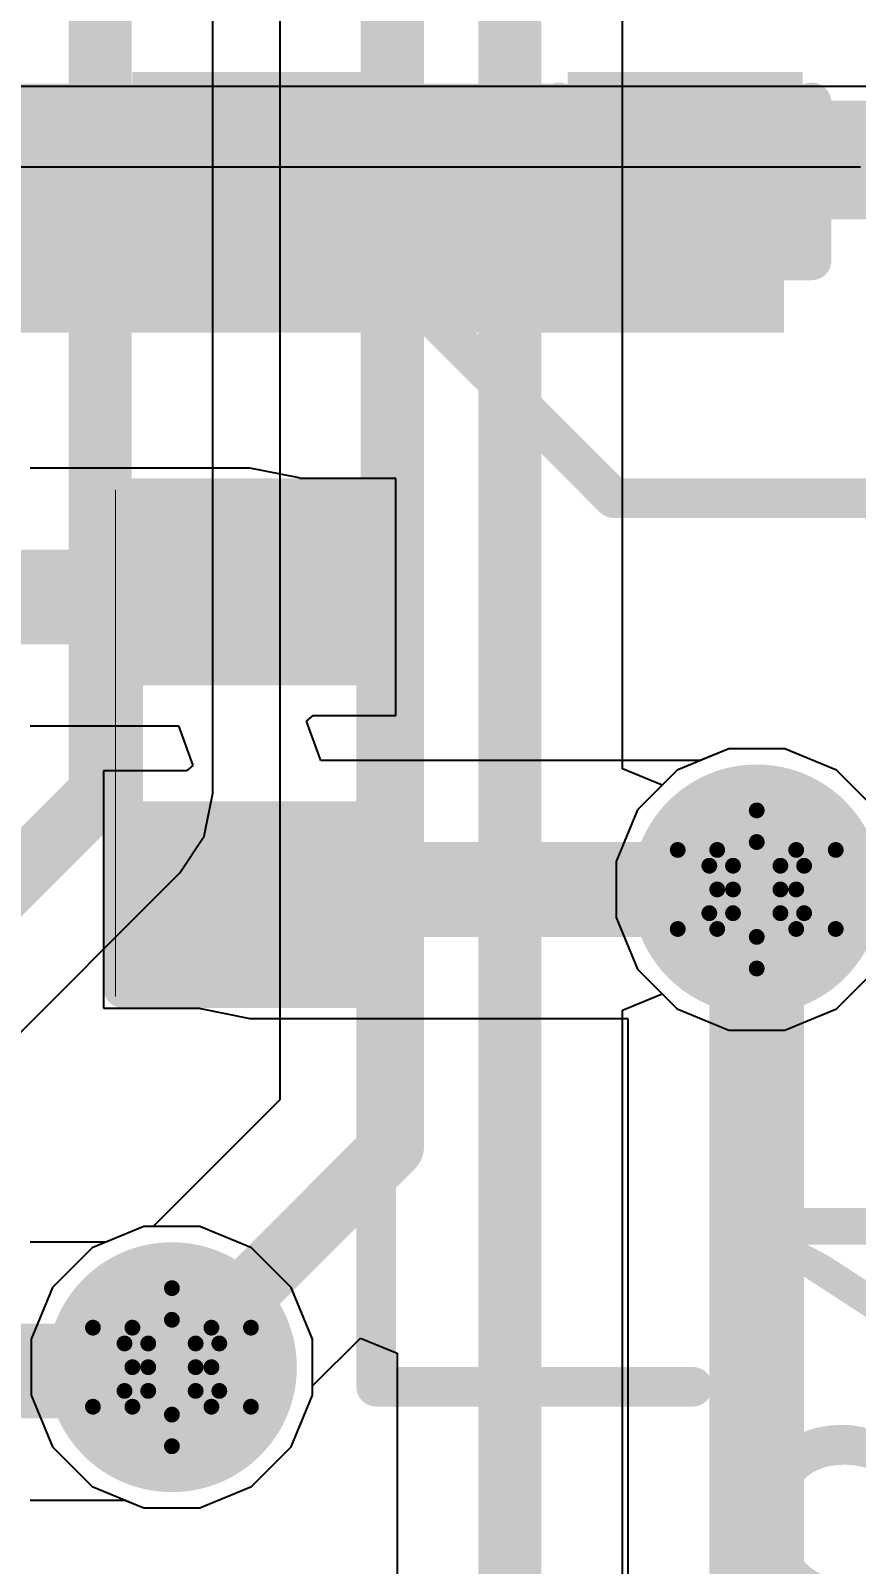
# Model space of a CAD drawing. Header units: inches. Extents: x -2.7 to 10.9, y -2.9 to 7.4.
# Drawn here: x 2.3922 to 2.4967, y 0.3895 to 0.5836 of the extents above; entities that cross this region are included whole.
import ezdxf

# ---------------------------------------------------------------- set-up
doc = ezdxf.new("R2010")
doc.units = ezdxf.units.IN
doc.header["$MEASUREMENT"] = 0
for name, color, linetype in [('Board Outline', 216, 'Continuous'), ('Bottom Layer', 5, 'Continuous'), ('Bottom Solder', 6, 'Continuous'), ('Drill Drawing', 1, 'Continuous'), ('Layer 2', 16, 'Continuous'), ('Layer 3', 76, 'Continuous'), ('Top Layer', 1, 'Continuous'), ('Top Overlay', 2, 'Continuous'), ('Top Paste', 8, 'Continuous'), ('Top Solder', 216, 'Continuous'), ('Via Holes', 16, 'Continuous')]:
    doc.layers.add(name, color=color, linetype=linetype)
doc.styles.add('Arial', font='', dxfattribs={"height": 0.2})
doc.styles.get('Arial').set_extended_font_data('Arial')

# ---------------------------------------------------------------- blocks, each defined once
blk = doc.blocks.new('R___0402_190')
at = {"layer": 'Top Layer'}
for points in [[(-0.0275, -0.0125), (-0.0275, 0.0125), (-0.0095, 0.0125), (-0.0095, -0.0125)], [(0.0095, -0.0125), (0.0095, 0.0125), (0.0275, 0.0125), (0.0275, -0.0125)]]:
    blk.add_hatch(color=1, dxfattribs=at).paths.add_polyline_path(points)
at = {"layer": 'Top Paste'}
for points in [[(-0.0275, -0.0125), (-0.0275, 0.0125), (-0.0095, 0.0125), (-0.0095, -0.0125)], [(0.0095, -0.0125), (0.0095, 0.0125), (0.0275, 0.0125), (0.0275, -0.0125)]]:
    blk.add_hatch(color=8, dxfattribs=at).paths.add_polyline_path(points)
at = {"layer": 'Top Solder'}
for points in [[(-0.02967, -0.01467), (-0.02967, 0.01467), (-0.00733, 0.01467), (-0.00733, -0.01467)], [(0.00733, -0.01467), (0.00733, 0.01467), (0.02967, 0.01467), (0.02967, -0.01467)]]:
    blk.add_hatch(color=216, dxfattribs=at).paths.add_polyline_path(points)
at = {"layer": 'Top Overlay'}
for points in [[(0.031, 0.016, 0.005, 0.005, 0), (-0.031, 0.016, 0.005, 0.005, 0)], [(-0.031, -0.016, 0.005, 0.005, 0), (-0.031, 0.016, 0.005, 0.005, 0)], [(0.031, -0.016, 0.005, 0.005, 0), (0.031, 0.016, 0.005, 0.005, 0)], [(0.031, -0.016, 0.005, 0.005, 0), (-0.031, -0.016, 0.005, 0.005, 0)], [(0.032, -0.017, 0.000127, 0.000127, 0), (-0.032, -0.017, 0.000127, 0.000127, 0)]]:
    blk.add_lwpolyline(points, format="xyseb", dxfattribs=at)
for points in [[(-0.03225, 0.016, 0.0025, 0.0025, 1), (-0.02975, 0.016, 0.0025, 0.0025, 1)], [(-0.03225, 0.016, 0.0025, 0.0025, 1), (-0.02975, 0.016, 0.0025, 0.0025, 1)], [(0.02975, 0.016, 0.0025, 0.0025, 1), (0.03225, 0.016, 0.0025, 0.0025, 1)], [(0.02975, 0.016, 0.0025, 0.0025, 1), (0.03225, 0.016, 0.0025, 0.0025, 1)], [(-0.03225, -0.016, 0.0025, 0.0025, 1), (-0.02975, -0.016, 0.0025, 0.0025, 1)], [(-0.03225, -0.016, 0.0025, 0.0025, 1), (-0.02975, -0.016, 0.0025, 0.0025, 1)], [(0.02975, -0.016, 0.0025, 0.0025, 1), (0.03225, -0.016, 0.0025, 0.0025, 1)], [(0.02975, -0.016, 0.0025, 0.0025, 1), (0.03225, -0.016, 0.0025, 0.0025, 1)], [(-0.03203, -0.017, 0.0000635, 0.0000635, 1), (-0.03197, -0.017, 0.0000635, 0.0000635, 1)], [(0.03197, -0.017, 0.0000635, 0.0000635, 1), (0.03203, -0.017, 0.0000635, 0.0000635, 1)]]:
    blk.add_lwpolyline(points, format="xyseb", close=True, dxfattribs=at)
blk = doc.blocks.new('C___0402_313')
at = {"layer": 'Top Layer'}
for points in [[(-0.0275, -0.0125), (-0.0275, 0.0125), (-0.0095, 0.0125), (-0.0095, -0.0125)], [(0.0095, -0.0125), (0.0095, 0.0125), (0.0275, 0.0125), (0.0275, -0.0125)]]:
    blk.add_hatch(color=1, dxfattribs=at).paths.add_polyline_path(points)
at = {"layer": 'Top Paste'}
for points in [[(-0.0275, -0.0125), (-0.0275, 0.0125), (-0.0095, 0.0125), (-0.0095, -0.0125)], [(0.0095, -0.0125), (0.0095, 0.0125), (0.0275, 0.0125), (0.0275, -0.0125)]]:
    blk.add_hatch(color=8, dxfattribs=at).paths.add_polyline_path(points)
at = {"layer": 'Top Solder'}
for points in [[(-0.02986, -0.01486), (-0.02986, 0.01486), (-0.00714, 0.01486), (-0.00714, -0.01486)], [(0.00714, -0.01486), (0.00714, 0.01486), (0.02986, 0.01486), (0.02986, -0.01486)]]:
    blk.add_hatch(color=216, dxfattribs=at).paths.add_polyline_path(points)
at = {"layer": 'Top Overlay'}
for points in [[(-0.031, 0.016, 0.005, 0.005, 0), (-0.011, 0.016, 0.005, 0.005, 0)], [(-0.031, 0.016, 0.005, 0.005, 0), (-0.031, -0.016, 0.005, 0.005, 0)], [(0.011, 0.016, 0.005, 0.005, 0), (0.031, 0.016, 0.005, 0.005, 0)], [(0.031, 0.016, 0.005, 0.005, 0), (0.031, -0.016, 0.005, 0.005, 0)], [(-0.031, -0.016, 0.005, 0.005, 0), (-0.011, -0.016, 0.005, 0.005, 0)], [(0.011, -0.016, 0.005, 0.005, 0), (0.031, -0.016, 0.005, 0.005, 0)]]:
    blk.add_lwpolyline(points, format="xyseb", dxfattribs=at)
for points in [[(-0.03225, 0.016, 0.0025, 0.0025, 1), (-0.02975, 0.016, 0.0025, 0.0025, 1)], [(-0.03225, 0.016, 0.0025, 0.0025, 1), (-0.02975, 0.016, 0.0025, 0.0025, 1)], [(-0.01225, 0.016, 0.0025, 0.0025, 1), (-0.00975, 0.016, 0.0025, 0.0025, 1)], [(0.00975, 0.016, 0.0025, 0.0025, 1), (0.01225, 0.016, 0.0025, 0.0025, 1)], [(0.02975, 0.016, 0.0025, 0.0025, 1), (0.03225, 0.016, 0.0025, 0.0025, 1)], [(0.02975, 0.016, 0.0025, 0.0025, 1), (0.03225, 0.016, 0.0025, 0.0025, 1)], [(-0.03225, -0.016, 0.0025, 0.0025, 1), (-0.02975, -0.016, 0.0025, 0.0025, 1)], [(-0.03225, -0.016, 0.0025, 0.0025, 1), (-0.02975, -0.016, 0.0025, 0.0025, 1)], [(-0.01225, -0.016, 0.0025, 0.0025, 1), (-0.00975, -0.016, 0.0025, 0.0025, 1)], [(0.00975, -0.016, 0.0025, 0.0025, 1), (0.01225, -0.016, 0.0025, 0.0025, 1)], [(0.02975, -0.016, 0.0025, 0.0025, 1), (0.03225, -0.016, 0.0025, 0.0025, 1)], [(0.02975, -0.016, 0.0025, 0.0025, 1), (0.03225, -0.016, 0.0025, 0.0025, 1)]]:
    blk.add_lwpolyline(points, format="xyseb", close=True, dxfattribs=at)
blk = doc.blocks.new('C___0402_314')
at = {"layer": 'Top Layer'}
for points in [[(-0.0275, -0.0125), (-0.0275, 0.0125), (-0.0095, 0.0125), (-0.0095, -0.0125)], [(0.0095, -0.0125), (0.0095, 0.0125), (0.0275, 0.0125), (0.0275, -0.0125)]]:
    blk.add_hatch(color=1, dxfattribs=at).paths.add_polyline_path(points)
at = {"layer": 'Top Paste'}
for points in [[(-0.0275, -0.0125), (-0.0275, 0.0125), (-0.0095, 0.0125), (-0.0095, -0.0125)], [(0.0095, -0.0125), (0.0095, 0.0125), (0.0275, 0.0125), (0.0275, -0.0125)]]:
    blk.add_hatch(color=8, dxfattribs=at).paths.add_polyline_path(points)
at = {"layer": 'Top Solder'}
for points in [[(-0.02986, -0.01486), (-0.02986, 0.01486), (-0.00714, 0.01486), (-0.00714, -0.01486)], [(0.00714, -0.01486), (0.00714, 0.01486), (0.02986, 0.01486), (0.02986, -0.01486)]]:
    blk.add_hatch(color=216, dxfattribs=at).paths.add_polyline_path(points)
at = {"layer": 'Top Overlay'}
for points in [[(-0.031, 0.016, 0.005, 0.005, 0), (-0.011, 0.016, 0.005, 0.005, 0)], [(-0.031, 0.016, 0.005, 0.005, 0), (-0.031, -0.016, 0.005, 0.005, 0)], [(0.011, 0.016, 0.005, 0.005, 0), (0.031, 0.016, 0.005, 0.005, 0)], [(0.031, 0.016, 0.005, 0.005, 0), (0.031, -0.016, 0.005, 0.005, 0)], [(-0.031, -0.016, 0.005, 0.005, 0), (-0.011, -0.016, 0.005, 0.005, 0)], [(0.011, -0.016, 0.005, 0.005, 0), (0.031, -0.016, 0.005, 0.005, 0)]]:
    blk.add_lwpolyline(points, format="xyseb", dxfattribs=at)
for points in [[(-0.03225, 0.016, 0.0025, 0.0025, 1), (-0.02975, 0.016, 0.0025, 0.0025, 1)], [(-0.03225, 0.016, 0.0025, 0.0025, 1), (-0.02975, 0.016, 0.0025, 0.0025, 1)], [(-0.01225, 0.016, 0.0025, 0.0025, 1), (-0.00975, 0.016, 0.0025, 0.0025, 1)], [(0.00975, 0.016, 0.0025, 0.0025, 1), (0.01225, 0.016, 0.0025, 0.0025, 1)], [(0.02975, 0.016, 0.0025, 0.0025, 1), (0.03225, 0.016, 0.0025, 0.0025, 1)], [(0.02975, 0.016, 0.0025, 0.0025, 1), (0.03225, 0.016, 0.0025, 0.0025, 1)], [(-0.03225, -0.016, 0.0025, 0.0025, 1), (-0.02975, -0.016, 0.0025, 0.0025, 1)], [(-0.03225, -0.016, 0.0025, 0.0025, 1), (-0.02975, -0.016, 0.0025, 0.0025, 1)], [(-0.01225, -0.016, 0.0025, 0.0025, 1), (-0.00975, -0.016, 0.0025, 0.0025, 1)], [(0.00975, -0.016, 0.0025, 0.0025, 1), (0.01225, -0.016, 0.0025, 0.0025, 1)], [(0.02975, -0.016, 0.0025, 0.0025, 1), (0.03225, -0.016, 0.0025, 0.0025, 1)], [(0.02975, -0.016, 0.0025, 0.0025, 1), (0.03225, -0.016, 0.0025, 0.0025, 1)]]:
    blk.add_lwpolyline(points, format="xyseb", close=True, dxfattribs=at)

msp = doc.modelspace()

# ---------------------------------------------------------------- hatches: boundary and pattern name
at = {"layer": 'Bottom Layer'}
h = msp.add_hatch(color=5, dxfattribs=at)
edge = h.paths.add_edge_path()
edge.add_arc((2.48411, 0.47492), 0.01181, 0, 360)
h = msp.add_hatch(color=5, dxfattribs=at)
edge = h.paths.add_edge_path()
edge.add_arc((2.41009, 0.41448), 0.01181, 0, 360)
at = {"layer": 'Bottom Solder'}
h = msp.add_hatch(color=6, dxfattribs=at)
edge = h.paths.add_edge_path()
edge.add_arc((2.48411, 0.47492), 0.01581, 0, 360)
h = msp.add_hatch(color=6, dxfattribs=at)
edge = h.paths.add_edge_path()
edge.add_arc((2.41009, 0.41448), 0.01581, 0, 360)
at = {"layer": 'Layer 2'}
h = msp.add_hatch(color=16, dxfattribs=at)
edge = h.paths.add_edge_path()
edge.add_arc((2.48411, 0.47492), 0.01181, 0, 360)
h = msp.add_hatch(color=16, dxfattribs=at)
edge = h.paths.add_edge_path()
edge.add_arc((2.41009, 0.41448), 0.01181, 0, 360)
at = {"layer": 'Layer 3'}
h = msp.add_hatch(color=76, dxfattribs=at)
edge = h.paths.add_edge_path()
edge.add_arc((2.48411, 0.47492), 0.01181, 0, 360)
h = msp.add_hatch(color=76, dxfattribs=at)
edge = h.paths.add_edge_path()
edge.add_arc((2.41009, 0.41448), 0.01181, 0, 360)
at = {"layer": 'Top Layer'}
msp.add_hatch(color=1, dxfattribs=at).paths.add_polyline_path([(2.32315, 0.54538), (2.48756, 0.54538), (2.48756, 0.57688), (2.32315, 0.57688)])
h = msp.add_hatch(color=1, dxfattribs=at)
edge = h.paths.add_edge_path()
edge.add_arc((2.48411, 0.47492), 0.01181, 0, 360)
h = msp.add_hatch(color=1, dxfattribs=at)
edge = h.paths.add_edge_path()
edge.add_arc((2.41009, 0.41448), 0.01181, 0, 360)
at = {"layer": 'Top Solder'}
h = msp.add_hatch(color=216, dxfattribs=at)
edge = h.paths.add_edge_path()
edge.add_arc((2.48411, 0.47492), 0.01581, 0, 360)
h = msp.add_hatch(color=216, dxfattribs=at)
edge = h.paths.add_edge_path()
edge.add_arc((2.41009, 0.41448), 0.01581, 0, 360)
at = {"layer": 'Via Holes'}
h = msp.add_hatch(color=7, dxfattribs=at)
edge = h.paths.add_edge_path()
edge.add_arc((2.48411, 0.47492), 0.00591, 0, 360)
h = msp.add_hatch(color=7, dxfattribs=at)
edge = h.paths.add_edge_path()
edge.add_arc((2.41009, 0.41448), 0.00591, 0, 360)

# ---------------------------------------------------------------- linework, layer by layer
at = {"layer": 'Board Outline'}
msp.add_lwpolyline([(-2.49969, 1.37795, 0.005, 0.005, -0.740599), (2.8433, 0.25075, 0.005, 0.005, 0)], format="xyseb", dxfattribs=at)
at = {"layer": 'Bottom Layer'}
for p, q in [((2.46713, 0.4902), (2.46713, 0.76573)), ((2.41527, 0.48711), (2.41527, 0.75079)), ((2.42373, 0.74941), (2.42373, 0.4483)), ((2.48056, 0.49273), (2.47402, 0.49002)), ((2.48765, 0.49273), (2.48056, 0.49273)), ((2.4942, 0.49002), (2.48765, 0.49273)), ((2.47213, 0.48813), (2.46713, 0.4902)), ((2.47402, 0.49002), (2.47213, 0.48813)), ((2.49921, 0.48501), (2.4942, 0.49002)), ((2.41419, 0.48165), (2.41527, 0.48711)), ((2.41527, 0.48711), (2.41527, 0.48711)), ((2.41109, 0.47702), (2.41419, 0.48165)), ((2.38669, 0.45261), (2.41109, 0.47702)), ((2.41109, 0.47702), (2.41109, 0.47702)), ((2.4942, 0.45982), (2.49921, 0.46483)), ((2.46713, 0.45964), (2.47213, 0.46171)), ((2.47213, 0.46171), (2.47402, 0.45982)), ((2.46713, 0.3752), (2.46713, 0.45964)), ((2.47402, 0.45982), (2.48056, 0.45711)), ((2.48765, 0.45711), (2.4942, 0.45982)), ((2.48056, 0.45711), (2.48765, 0.45711)), ((2.42373, 0.4483), (2.40771, 0.43229)), ((2.40655, 0.43229), (2.4, 0.42958)), ((2.40771, 0.43229), (2.40655, 0.43229)), ((2.4, 0.42958), (2.39499, 0.42457)), ((2.39499, 0.42457), (2.39228, 0.41802)), ((2.39228, 0.41802), (2.39228, 0.41094)), ((2.4279, 0.4121), (2.43396, 0.41817)), ((2.43396, 0.41817), (2.43858, 0.41625)), ((2.43858, 0.41625), (2.43858, 0.3752)), ((2.4279, 0.41094), (2.4279, 0.4121)), ((2.39228, 0.41094), (2.39499, 0.40439)), ((2.42519, 0.40439), (2.4279, 0.41094)), ((2.39499, 0.40439), (2.4, 0.39938)), ((2.42018, 0.39938), (2.42519, 0.40439)), ((2.4, 0.39938), (2.40655, 0.39667)), ((2.41363, 0.39667), (2.42018, 0.39938)), ((2.40655, 0.39667), (2.41363, 0.39667))]:
    msp.add_line(p, q, dxfattribs=at)
for points in [[(2.45286, 0.36428, 0.008, 0.008, 0), (2.45286, 0.76573, 0.008, 0.008, 0)], [(2.401, 0.48711, 0.008, 0.008, 0), (2.401, 0.756, 0.008, 0.008, 0)], [(2.438, 0.44239, 0.008, 0.008, 0), (2.438, 0.75532, 0.008, 0.008, 0)], [(2.3766, 0.46271, 0.008, 0.008, 0), (2.401, 0.48711, 0.008, 0.008, 0)], [(2.41009, 0.41448, 0.008, 0.008, 0), (2.438, 0.44239, 0.008, 0.008, 0)]]:
    msp.add_lwpolyline(points, format="xyseb", dxfattribs=at)
for points in [[(2.399, 0.48711, 0.004, 0.004, 1), (2.403, 0.48711, 0.004, 0.004, 1)], [(2.399, 0.48711, 0.004, 0.004, 1), (2.403, 0.48711, 0.004, 0.004, 1)], [(2.436, 0.44239, 0.004, 0.004, 1), (2.44, 0.44239, 0.004, 0.004, 1)], [(2.436, 0.44239, 0.004, 0.004, 1), (2.44, 0.44239, 0.004, 0.004, 1)], [(2.40809, 0.41448, 0.004, 0.004, 1), (2.41209, 0.41448, 0.004, 0.004, 1)]]:
    msp.add_lwpolyline(points, format="xyseb", close=True, dxfattribs=at)
at = {"layer": 'Drill Drawing'}
for points in [[(2.47911, 0.47992, 0.002, 0.002, 0), (2.48411, 0.48492, 0.002, 0.002, 0)], [(2.48411, 0.48492, 0.002, 0.002, 0), (2.48911, 0.47992, 0.002, 0.002, 0)], [(2.48111, 0.47792, 0.002, 0.002, 0), (2.48411, 0.48092, 0.002, 0.002, 0)], [(2.48411, 0.48092, 0.002, 0.002, 0), (2.48711, 0.47792, 0.002, 0.002, 0)], [(2.47411, 0.47992, 0.002, 0.002, 0), (2.47911, 0.47492, 0.002, 0.002, 0)], [(2.47411, 0.47992, 0.002, 0.002, 0), (2.47911, 0.47992, 0.002, 0.002, 0)], [(2.48911, 0.47992, 0.002, 0.002, 0), (2.49411, 0.47992, 0.002, 0.002, 0)], [(2.48911, 0.47492, 0.002, 0.002, 0), (2.49411, 0.47992, 0.002, 0.002, 0)], [(2.47811, 0.47792, 0.002, 0.002, 0), (2.48111, 0.47492, 0.002, 0.002, 0)], [(2.47811, 0.47792, 0.002, 0.002, 0), (2.48111, 0.47792, 0.002, 0.002, 0)], [(2.48711, 0.47792, 0.002, 0.002, 0), (2.49011, 0.47792, 0.002, 0.002, 0)], [(2.48711, 0.47492, 0.002, 0.002, 0), (2.49011, 0.47792, 0.002, 0.002, 0)], [(2.47411, 0.46992, 0.002, 0.002, 0), (2.47911, 0.47492, 0.002, 0.002, 0)], [(2.47811, 0.47192, 0.002, 0.002, 0), (2.48111, 0.47492, 0.002, 0.002, 0)], [(2.48711, 0.47492, 0.002, 0.002, 0), (2.49011, 0.47192, 0.002, 0.002, 0)], [(2.48911, 0.47492, 0.002, 0.002, 0), (2.49411, 0.46992, 0.002, 0.002, 0)], [(2.47811, 0.47192, 0.002, 0.002, 0), (2.48111, 0.47192, 0.002, 0.002, 0)], [(2.48111, 0.47192, 0.002, 0.002, 0), (2.48411, 0.46892, 0.002, 0.002, 0)], [(2.48411, 0.46892, 0.002, 0.002, 0), (2.48711, 0.47192, 0.002, 0.002, 0)], [(2.48711, 0.47192, 0.002, 0.002, 0), (2.49011, 0.47192, 0.002, 0.002, 0)], [(2.47411, 0.46992, 0.002, 0.002, 0), (2.47911, 0.46992, 0.002, 0.002, 0)], [(2.47911, 0.46992, 0.002, 0.002, 0), (2.48411, 0.46492, 0.002, 0.002, 0)], [(2.48411, 0.46492, 0.002, 0.002, 0), (2.48911, 0.46992, 0.002, 0.002, 0)], [(2.48911, 0.46992, 0.002, 0.002, 0), (2.49411, 0.46992, 0.002, 0.002, 0)], [(2.40509, 0.41948, 0.002, 0.002, 0), (2.41009, 0.42448, 0.002, 0.002, 0)], [(2.41009, 0.42448, 0.002, 0.002, 0), (2.41509, 0.41948, 0.002, 0.002, 0)], [(2.40709, 0.41748, 0.002, 0.002, 0), (2.41009, 0.42048, 0.002, 0.002, 0)], [(2.41009, 0.42048, 0.002, 0.002, 0), (2.41309, 0.41748, 0.002, 0.002, 0)], [(2.40009, 0.41948, 0.002, 0.002, 0), (2.40509, 0.41448, 0.002, 0.002, 0)], [(2.40009, 0.41948, 0.002, 0.002, 0), (2.40509, 0.41948, 0.002, 0.002, 0)], [(2.41509, 0.41948, 0.002, 0.002, 0), (2.42009, 0.41948, 0.002, 0.002, 0)], [(2.41509, 0.41448, 0.002, 0.002, 0), (2.42009, 0.41948, 0.002, 0.002, 0)], [(2.40409, 0.41748, 0.002, 0.002, 0), (2.40709, 0.41448, 0.002, 0.002, 0)], [(2.40409, 0.41748, 0.002, 0.002, 0), (2.40709, 0.41748, 0.002, 0.002, 0)], [(2.41309, 0.41748, 0.002, 0.002, 0), (2.41609, 0.41748, 0.002, 0.002, 0)], [(2.41309, 0.41448, 0.002, 0.002, 0), (2.41609, 0.41748, 0.002, 0.002, 0)], [(2.40009, 0.40948, 0.002, 0.002, 0), (2.40509, 0.41448, 0.002, 0.002, 0)], [(2.40409, 0.41148, 0.002, 0.002, 0), (2.40709, 0.41448, 0.002, 0.002, 0)], [(2.41309, 0.41448, 0.002, 0.002, 0), (2.41609, 0.41148, 0.002, 0.002, 0)], [(2.41509, 0.41448, 0.002, 0.002, 0), (2.42009, 0.40948, 0.002, 0.002, 0)], [(2.40409, 0.41148, 0.002, 0.002, 0), (2.40709, 0.41148, 0.002, 0.002, 0)], [(2.40709, 0.41148, 0.002, 0.002, 0), (2.41009, 0.40848, 0.002, 0.002, 0)], [(2.41009, 0.40848, 0.002, 0.002, 0), (2.41309, 0.41148, 0.002, 0.002, 0)], [(2.41309, 0.41148, 0.002, 0.002, 0), (2.41609, 0.41148, 0.002, 0.002, 0)], [(2.40009, 0.40948, 0.002, 0.002, 0), (2.40509, 0.40948, 0.002, 0.002, 0)], [(2.40509, 0.40948, 0.002, 0.002, 0), (2.41009, 0.40448, 0.002, 0.002, 0)], [(2.41009, 0.40448, 0.002, 0.002, 0), (2.41509, 0.40948, 0.002, 0.002, 0)], [(2.41509, 0.40948, 0.002, 0.002, 0), (2.42009, 0.40948, 0.002, 0.002, 0)]]:
    msp.add_lwpolyline(points, format="xyseb", dxfattribs=at)
for points in [[(2.48361, 0.48492, 0.001, 0.001, 1), (2.48461, 0.48492, 0.001, 0.001, 1)], [(2.48361, 0.48492, 0.001, 0.001, 1), (2.48461, 0.48492, 0.001, 0.001, 1)], [(2.48361, 0.48092, 0.001, 0.001, 1), (2.48461, 0.48092, 0.001, 0.001, 1)], [(2.48361, 0.48092, 0.001, 0.001, 1), (2.48461, 0.48092, 0.001, 0.001, 1)], [(2.47361, 0.47992, 0.001, 0.001, 1), (2.47461, 0.47992, 0.001, 0.001, 1)], [(2.47361, 0.47992, 0.001, 0.001, 1), (2.47461, 0.47992, 0.001, 0.001, 1)], [(2.47861, 0.47992, 0.001, 0.001, 1), (2.47961, 0.47992, 0.001, 0.001, 1)], [(2.47861, 0.47992, 0.001, 0.001, 1), (2.47961, 0.47992, 0.001, 0.001, 1)], [(2.48861, 0.47992, 0.001, 0.001, 1), (2.48961, 0.47992, 0.001, 0.001, 1)], [(2.48861, 0.47992, 0.001, 0.001, 1), (2.48961, 0.47992, 0.001, 0.001, 1)], [(2.49361, 0.47992, 0.001, 0.001, 1), (2.49461, 0.47992, 0.001, 0.001, 1)], [(2.49361, 0.47992, 0.001, 0.001, 1), (2.49461, 0.47992, 0.001, 0.001, 1)], [(2.47761, 0.47792, 0.001, 0.001, 1), (2.47861, 0.47792, 0.001, 0.001, 1)], [(2.47761, 0.47792, 0.001, 0.001, 1), (2.47861, 0.47792, 0.001, 0.001, 1)], [(2.48061, 0.47792, 0.001, 0.001, 1), (2.48161, 0.47792, 0.001, 0.001, 1)], [(2.48061, 0.47792, 0.001, 0.001, 1), (2.48161, 0.47792, 0.001, 0.001, 1)], [(2.48661, 0.47792, 0.001, 0.001, 1), (2.48761, 0.47792, 0.001, 0.001, 1)], [(2.48661, 0.47792, 0.001, 0.001, 1), (2.48761, 0.47792, 0.001, 0.001, 1)], [(2.48961, 0.47792, 0.001, 0.001, 1), (2.49061, 0.47792, 0.001, 0.001, 1)], [(2.48961, 0.47792, 0.001, 0.001, 1), (2.49061, 0.47792, 0.001, 0.001, 1)], [(2.47861, 0.47492, 0.001, 0.001, 1), (2.47961, 0.47492, 0.001, 0.001, 1)], [(2.47861, 0.47492, 0.001, 0.001, 1), (2.47961, 0.47492, 0.001, 0.001, 1)], [(2.48061, 0.47492, 0.001, 0.001, 1), (2.48161, 0.47492, 0.001, 0.001, 1)], [(2.48061, 0.47492, 0.001, 0.001, 1), (2.48161, 0.47492, 0.001, 0.001, 1)], [(2.48661, 0.47492, 0.001, 0.001, 1), (2.48761, 0.47492, 0.001, 0.001, 1)], [(2.48661, 0.47492, 0.001, 0.001, 1), (2.48761, 0.47492, 0.001, 0.001, 1)], [(2.48861, 0.47492, 0.001, 0.001, 1), (2.48961, 0.47492, 0.001, 0.001, 1)], [(2.48861, 0.47492, 0.001, 0.001, 1), (2.48961, 0.47492, 0.001, 0.001, 1)], [(2.47761, 0.47192, 0.001, 0.001, 1), (2.47861, 0.47192, 0.001, 0.001, 1)], [(2.47761, 0.47192, 0.001, 0.001, 1), (2.47861, 0.47192, 0.001, 0.001, 1)], [(2.48061, 0.47192, 0.001, 0.001, 1), (2.48161, 0.47192, 0.001, 0.001, 1)], [(2.48061, 0.47192, 0.001, 0.001, 1), (2.48161, 0.47192, 0.001, 0.001, 1)], [(2.48661, 0.47192, 0.001, 0.001, 1), (2.48761, 0.47192, 0.001, 0.001, 1)], [(2.48661, 0.47192, 0.001, 0.001, 1), (2.48761, 0.47192, 0.001, 0.001, 1)], [(2.48961, 0.47192, 0.001, 0.001, 1), (2.49061, 0.47192, 0.001, 0.001, 1)], [(2.48961, 0.47192, 0.001, 0.001, 1), (2.49061, 0.47192, 0.001, 0.001, 1)], [(2.47361, 0.46992, 0.001, 0.001, 1), (2.47461, 0.46992, 0.001, 0.001, 1)], [(2.47361, 0.46992, 0.001, 0.001, 1), (2.47461, 0.46992, 0.001, 0.001, 1)], [(2.47861, 0.46992, 0.001, 0.001, 1), (2.47961, 0.46992, 0.001, 0.001, 1)], [(2.47861, 0.46992, 0.001, 0.001, 1), (2.47961, 0.46992, 0.001, 0.001, 1)], [(2.48361, 0.46892, 0.001, 0.001, 1), (2.48461, 0.46892, 0.001, 0.001, 1)], [(2.48361, 0.46892, 0.001, 0.001, 1), (2.48461, 0.46892, 0.001, 0.001, 1)], [(2.48861, 0.46992, 0.001, 0.001, 1), (2.48961, 0.46992, 0.001, 0.001, 1)], [(2.48861, 0.46992, 0.001, 0.001, 1), (2.48961, 0.46992, 0.001, 0.001, 1)], [(2.49361, 0.46992, 0.001, 0.001, 1), (2.49461, 0.46992, 0.001, 0.001, 1)], [(2.49361, 0.46992, 0.001, 0.001, 1), (2.49461, 0.46992, 0.001, 0.001, 1)], [(2.48361, 0.46492, 0.001, 0.001, 1), (2.48461, 0.46492, 0.001, 0.001, 1)], [(2.48361, 0.46492, 0.001, 0.001, 1), (2.48461, 0.46492, 0.001, 0.001, 1)], [(2.40959, 0.42448, 0.001, 0.001, 1), (2.41059, 0.42448, 0.001, 0.001, 1)], [(2.40959, 0.42448, 0.001, 0.001, 1), (2.41059, 0.42448, 0.001, 0.001, 1)], [(2.40959, 0.42048, 0.001, 0.001, 1), (2.41059, 0.42048, 0.001, 0.001, 1)], [(2.40959, 0.42048, 0.001, 0.001, 1), (2.41059, 0.42048, 0.001, 0.001, 1)], [(2.39959, 0.41948, 0.001, 0.001, 1), (2.40059, 0.41948, 0.001, 0.001, 1)], [(2.39959, 0.41948, 0.001, 0.001, 1), (2.40059, 0.41948, 0.001, 0.001, 1)], [(2.40459, 0.41948, 0.001, 0.001, 1), (2.40559, 0.41948, 0.001, 0.001, 1)], [(2.40459, 0.41948, 0.001, 0.001, 1), (2.40559, 0.41948, 0.001, 0.001, 1)], [(2.41459, 0.41948, 0.001, 0.001, 1), (2.41559, 0.41948, 0.001, 0.001, 1)], [(2.41459, 0.41948, 0.001, 0.001, 1), (2.41559, 0.41948, 0.001, 0.001, 1)], [(2.41959, 0.41948, 0.001, 0.001, 1), (2.42059, 0.41948, 0.001, 0.001, 1)], [(2.41959, 0.41948, 0.001, 0.001, 1), (2.42059, 0.41948, 0.001, 0.001, 1)], [(2.40359, 0.41748, 0.001, 0.001, 1), (2.40459, 0.41748, 0.001, 0.001, 1)], [(2.40359, 0.41748, 0.001, 0.001, 1), (2.40459, 0.41748, 0.001, 0.001, 1)], [(2.40659, 0.41748, 0.001, 0.001, 1), (2.40759, 0.41748, 0.001, 0.001, 1)], [(2.40659, 0.41748, 0.001, 0.001, 1), (2.40759, 0.41748, 0.001, 0.001, 1)], [(2.41259, 0.41748, 0.001, 0.001, 1), (2.41359, 0.41748, 0.001, 0.001, 1)], [(2.41259, 0.41748, 0.001, 0.001, 1), (2.41359, 0.41748, 0.001, 0.001, 1)], [(2.41559, 0.41748, 0.001, 0.001, 1), (2.41659, 0.41748, 0.001, 0.001, 1)], [(2.41559, 0.41748, 0.001, 0.001, 1), (2.41659, 0.41748, 0.001, 0.001, 1)], [(2.40459, 0.41448, 0.001, 0.001, 1), (2.40559, 0.41448, 0.001, 0.001, 1)], [(2.40459, 0.41448, 0.001, 0.001, 1), (2.40559, 0.41448, 0.001, 0.001, 1)], [(2.40659, 0.41448, 0.001, 0.001, 1), (2.40759, 0.41448, 0.001, 0.001, 1)], [(2.40659, 0.41448, 0.001, 0.001, 1), (2.40759, 0.41448, 0.001, 0.001, 1)], [(2.41259, 0.41448, 0.001, 0.001, 1), (2.41359, 0.41448, 0.001, 0.001, 1)], [(2.41259, 0.41448, 0.001, 0.001, 1), (2.41359, 0.41448, 0.001, 0.001, 1)], [(2.41459, 0.41448, 0.001, 0.001, 1), (2.41559, 0.41448, 0.001, 0.001, 1)], [(2.41459, 0.41448, 0.001, 0.001, 1), (2.41559, 0.41448, 0.001, 0.001, 1)], [(2.40359, 0.41148, 0.001, 0.001, 1), (2.40459, 0.41148, 0.001, 0.001, 1)], [(2.40359, 0.41148, 0.001, 0.001, 1), (2.40459, 0.41148, 0.001, 0.001, 1)], [(2.40659, 0.41148, 0.001, 0.001, 1), (2.40759, 0.41148, 0.001, 0.001, 1)], [(2.40659, 0.41148, 0.001, 0.001, 1), (2.40759, 0.41148, 0.001, 0.001, 1)], [(2.41259, 0.41148, 0.001, 0.001, 1), (2.41359, 0.41148, 0.001, 0.001, 1)], [(2.41259, 0.41148, 0.001, 0.001, 1), (2.41359, 0.41148, 0.001, 0.001, 1)], [(2.41559, 0.41148, 0.001, 0.001, 1), (2.41659, 0.41148, 0.001, 0.001, 1)], [(2.41559, 0.41148, 0.001, 0.001, 1), (2.41659, 0.41148, 0.001, 0.001, 1)], [(2.39959, 0.40948, 0.001, 0.001, 1), (2.40059, 0.40948, 0.001, 0.001, 1)], [(2.39959, 0.40948, 0.001, 0.001, 1), (2.40059, 0.40948, 0.001, 0.001, 1)], [(2.40459, 0.40948, 0.001, 0.001, 1), (2.40559, 0.40948, 0.001, 0.001, 1)], [(2.40459, 0.40948, 0.001, 0.001, 1), (2.40559, 0.40948, 0.001, 0.001, 1)], [(2.40959, 0.40848, 0.001, 0.001, 1), (2.41059, 0.40848, 0.001, 0.001, 1)], [(2.40959, 0.40848, 0.001, 0.001, 1), (2.41059, 0.40848, 0.001, 0.001, 1)], [(2.41459, 0.40948, 0.001, 0.001, 1), (2.41559, 0.40948, 0.001, 0.001, 1)], [(2.41459, 0.40948, 0.001, 0.001, 1), (2.41559, 0.40948, 0.001, 0.001, 1)], [(2.41959, 0.40948, 0.001, 0.001, 1), (2.42059, 0.40948, 0.001, 0.001, 1)], [(2.41959, 0.40948, 0.001, 0.001, 1), (2.42059, 0.40948, 0.001, 0.001, 1)], [(2.40959, 0.40448, 0.001, 0.001, 1), (2.41059, 0.40448, 0.001, 0.001, 1)], [(2.40959, 0.40448, 0.001, 0.001, 1), (2.41059, 0.40448, 0.001, 0.001, 1)]]:
    msp.add_lwpolyline(points, format="xyseb", close=True, dxfattribs=at)
at = {"layer": 'Layer 2'}
for p, q in [((2.48056, 0.49273), (2.47402, 0.49002)), ((2.48765, 0.49273), (2.48056, 0.49273)), ((2.4942, 0.49002), (2.48765, 0.49273)), ((2.47402, 0.49002), (2.46901, 0.48501)), ((2.49921, 0.48501), (2.4942, 0.49002)), ((2.46901, 0.48501), (2.4663, 0.47846)), ((2.4663, 0.47846), (2.4663, 0.47138)), ((2.4663, 0.47138), (2.46901, 0.46483)), ((2.46901, 0.46483), (2.47402, 0.45982)), ((2.4942, 0.45982), (2.49921, 0.46483)), ((2.47402, 0.45982), (2.48056, 0.45711)), ((2.48765, 0.45711), (2.4942, 0.45982)), ((2.48056, 0.45711), (2.48765, 0.45711)), ((2.40655, 0.43229), (2.4, 0.42958)), ((2.41363, 0.43229), (2.40655, 0.43229)), ((2.42018, 0.42958), (2.41363, 0.43229)), ((2.4, 0.42958), (2.39499, 0.42457)), ((2.42519, 0.42457), (2.42018, 0.42958)), ((2.39499, 0.42457), (2.39228, 0.41802)), ((2.4279, 0.41802), (2.42519, 0.42457)), ((2.39228, 0.41802), (2.39228, 0.41094)), ((2.4279, 0.41094), (2.4279, 0.41802)), ((2.39228, 0.41094), (2.39499, 0.40439)), ((2.42519, 0.40439), (2.4279, 0.41094)), ((2.39499, 0.40439), (2.4, 0.39938)), ((2.42018, 0.39938), (2.42519, 0.40439)), ((2.4, 0.39938), (2.40655, 0.39667)), ((2.41363, 0.39667), (2.42018, 0.39938)), ((2.40655, 0.39667), (2.41363, 0.39667))]:
    msp.add_line(p, q, dxfattribs=at)
at = {"layer": 'Layer 3'}
for p, q in [((2.49972, 0.57652), (2.176, 0.57652)), ((2.1862, 0.56633), (2.49725, 0.56633)), ((2.40655, 0.43229), (2.4, 0.42958)), ((2.41363, 0.43229), (2.40655, 0.43229)), ((2.42018, 0.42958), (2.41363, 0.43229)), ((2.4, 0.42958), (2.39499, 0.42457)), ((2.42519, 0.42457), (2.42018, 0.42958)), ((2.39499, 0.42457), (2.39228, 0.41802)), ((2.4279, 0.41802), (2.42519, 0.42457)), ((2.39228, 0.41802), (2.39228, 0.41094)), ((2.4279, 0.41094), (2.4279, 0.41802)), ((2.39228, 0.41094), (2.39499, 0.40439)), ((2.42519, 0.40439), (2.4279, 0.41094)), ((2.39499, 0.40439), (2.4, 0.39938)), ((2.42018, 0.39938), (2.42519, 0.40439)), ((2.4, 0.39938), (2.40655, 0.39667)), ((2.41363, 0.39667), (2.42018, 0.39938)), ((2.40655, 0.39667), (2.41363, 0.39667))]:
    msp.add_line(p, q, dxfattribs=at)
at = {"layer": 'Top Layer'}
for p, q in [((2.41994, 0.52823), (2.39214, 0.52823)), ((2.42618, 0.52699), (2.41994, 0.52823)), ((2.42629, 0.52692), (2.42618, 0.52699)), ((2.43844, 0.52692), (2.42629, 0.52692)), ((2.43844, 0.49692), (2.43844, 0.52692)), ((2.42714, 0.49623), (2.42796, 0.49692)), ((2.42796, 0.49692), (2.43844, 0.49692)), ((2.39214, 0.49561), (2.41093, 0.49561)), ((2.41093, 0.49561), (2.41274, 0.49061)), ((2.42895, 0.49123), (2.42714, 0.49623)), ((2.47695, 0.49123), (2.42895, 0.49123)), ((2.48056, 0.49273), (2.47695, 0.49123)), ((2.48765, 0.49273), (2.48056, 0.49273)), ((2.4942, 0.49002), (2.48765, 0.49273)), ((2.41192, 0.48992), (2.40144, 0.48992)), ((2.40144, 0.48992), (2.40144, 0.45992)), ((2.41274, 0.49061), (2.41192, 0.48992)), ((2.49921, 0.48501), (2.4942, 0.49002)), ((2.40144, 0.45992), (2.41359, 0.45992)), ((2.41359, 0.45992), (2.4137, 0.45985)), ((2.4137, 0.45985), (2.41994, 0.45861)), ((2.41994, 0.45861), (2.46779, 0.45861)), ((2.46779, 0.45861), (2.46779, 0.38107)), ((2.40655, 0.43229), (2.40174, 0.4303)), ((2.41363, 0.43229), (2.40655, 0.43229)), ((2.42018, 0.42958), (2.41363, 0.43229)), ((2.40174, 0.4303), (2.39214, 0.4303)), ((2.42519, 0.42457), (2.42018, 0.42958)), ((2.4279, 0.41802), (2.42519, 0.42457)), ((2.4279, 0.41094), (2.4279, 0.41802)), ((2.42519, 0.40439), (2.4279, 0.41094)), ((2.42018, 0.39938), (2.42519, 0.40439)), ((2.41363, 0.39667), (2.42018, 0.39938)), ((2.39214, 0.39767), (2.40412, 0.39767)), ((2.40412, 0.39767), (2.40655, 0.39667)), ((2.40655, 0.39667), (2.41363, 0.39667))]:
    msp.add_line(p, q, dxfattribs=at)
for points in [[(2.47506, 0.567, 0.015, 0.015, 0), (2.47528, 0.56722, 0.015, 0.015, 0)], [(2.47528, 0.56722, 0.015, 0.015, 0), (2.51484, 0.56722, 0.015, 0.015, 0)], [(2.35464, 0.51192, 0.012, 0.012, 0), (2.41994, 0.51192, 0.012, 0.012, 0)], [(2.41994, 0.47492, 0.012, 0.012, 0), (2.48411, 0.47492, 0.012, 0.012, 0)], [(2.48411, 0.34941, 0.012, 0.012, 0), (2.48411, 0.47492, 0.012, 0.012, 0)], [(2.35415, 0.41399, 0.012, 0.012, 0), (2.4096, 0.41399, 0.012, 0.012, 0)], [(2.4096, 0.41399, 0.012, 0.012, 0), (2.41009, 0.41448, 0.012, 0.012, 0)]]:
    msp.add_lwpolyline(points, format="xyseb", dxfattribs=at)
for points in [[(2.47131, 0.567, 0.0075, 0.0075, 1), (2.47881, 0.567, 0.0075, 0.0075, 1)], [(2.47153, 0.56722, 0.0075, 0.0075, 1), (2.47903, 0.56722, 0.0075, 0.0075, 1)], [(2.47153, 0.56722, 0.0075, 0.0075, 1), (2.47903, 0.56722, 0.0075, 0.0075, 1)], [(2.41694, 0.51192, 0.006, 0.006, 1), (2.42294, 0.51192, 0.006, 0.006, 1)], [(2.41694, 0.47492, 0.006, 0.006, 1), (2.42294, 0.47492, 0.006, 0.006, 1)], [(2.48111, 0.47492, 0.006, 0.006, 1), (2.48711, 0.47492, 0.006, 0.006, 1)], [(2.48111, 0.47492, 0.006, 0.006, 1), (2.48711, 0.47492, 0.006, 0.006, 1)], [(2.4066, 0.41399, 0.006, 0.006, 1), (2.4126, 0.41399, 0.006, 0.006, 1)], [(2.4066, 0.41399, 0.006, 0.006, 1), (2.4126, 0.41399, 0.006, 0.006, 1)], [(2.40709, 0.41448, 0.006, 0.006, 1), (2.41309, 0.41448, 0.006, 0.006, 1)]]:
    msp.add_lwpolyline(points, format="xyseb", close=True, dxfattribs=at)
at = {"layer": 'Top Overlay'}
for points in [[(2.43594, 0.5545, 0.005, 0.005, 0), (2.46602, 0.52442, 0.005, 0.005, 0)], [(2.46602, 0.52442, 0.005, 0.005, 0), (2.626, 0.52442, 0.005, 0.005, 0)], [(2.43594, 0.412, 0.005, 0.005, 0), (2.43594, 0.46242, 0.005, 0.005, 0)], [(2.43594, 0.412, 0.005, 0.005, 0), (2.476, 0.412, 0.005, 0.005, 0)]]:
    msp.add_lwpolyline(points, format="xyseb", dxfattribs=at)
for points in [[(2.43469, 0.5545, 0.0025, 0.0025, 1), (2.43719, 0.5545, 0.0025, 0.0025, 1)], [(2.46477, 0.52442, 0.0025, 0.0025, 1), (2.46727, 0.52442, 0.0025, 0.0025, 1)], [(2.46477, 0.52442, 0.0025, 0.0025, 1), (2.46727, 0.52442, 0.0025, 0.0025, 1)], [(2.43469, 0.46242, 0.0025, 0.0025, 1), (2.43719, 0.46242, 0.0025, 0.0025, 1)], [(2.43469, 0.412, 0.0025, 0.0025, 1), (2.43719, 0.412, 0.0025, 0.0025, 1)], [(2.43469, 0.412, 0.0025, 0.0025, 1), (2.43719, 0.412, 0.0025, 0.0025, 1)], [(2.47475, 0.412, 0.0025, 0.0025, 1), (2.47725, 0.412, 0.0025, 0.0025, 1)]]:
    msp.add_lwpolyline(points, format="xyseb", close=True, dxfattribs=at)

# ---------------------------------------------------------------- block references
for name, p, rotation in [('C___0402_314', (2.41994, 0.5855), 90), ('C___0402_313', (2.47506, 0.5855), 90), ('R___0402_190', (2.41994, 0.49342), 270)]:
    msp.add_blockref(name, p, dxfattribs=dict(rotation=rotation))

# ---------------------------------------------------------------- texts
at = {"layer": 'Top Overlay', "style": 'Arial'}
msp.add_text('R24', height=0.04, rotation=90, dxfattribs=at).set_placement((2.52468, 0.33917))

doc.saveas('drawing.dxf')
